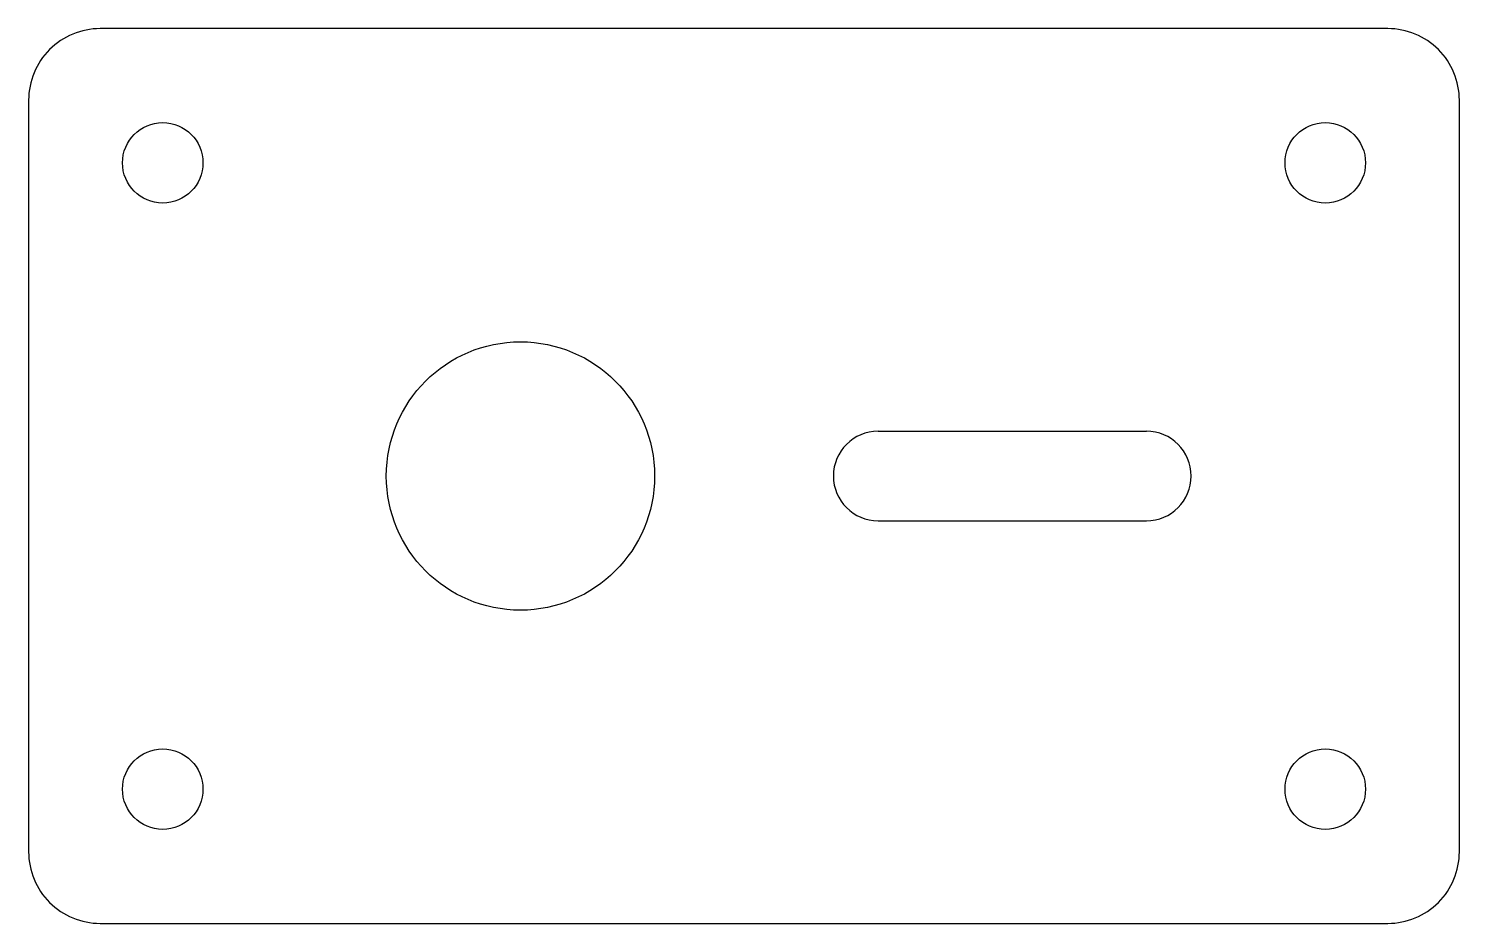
# Model space of a CAD drawing. Header units: millimetres. Extents: x 0 to 160, y 0 to 100.
import ezdxf

# ---------------------------------------------------------------- set-up
doc = ezdxf.new("R2010")
doc.units = ezdxf.units.MM

msp = doc.modelspace()

# ---------------------------------------------------------------- linework, layer by layer
for p, q in [((95, 55), (125, 55)), ((95, 45), (125, 45))]:
    msp.add_line(p, q)
msp.add_lwpolyline([(8, 0), (152, 0, 0.414214), (160, 8), (160, 92, 0.414214), (152, 100), (8, 100, 0.414214), (0, 92), (0, 8, 0.414214)], format="xyb", close=True)
for centre, radius in [((15, 85), 4.5), ((145, 85), 4.5), ((55, 50), 15), ((15, 15), 4.5), ((145, 15), 4.5)]:
    msp.add_circle(centre, radius)
for centre, start, end in [((95, 50), 90, 270), ((125, 50), 270, 90)]:
    msp.add_arc(centre, 5, start, end)

doc.saveas('drawing.dxf')
